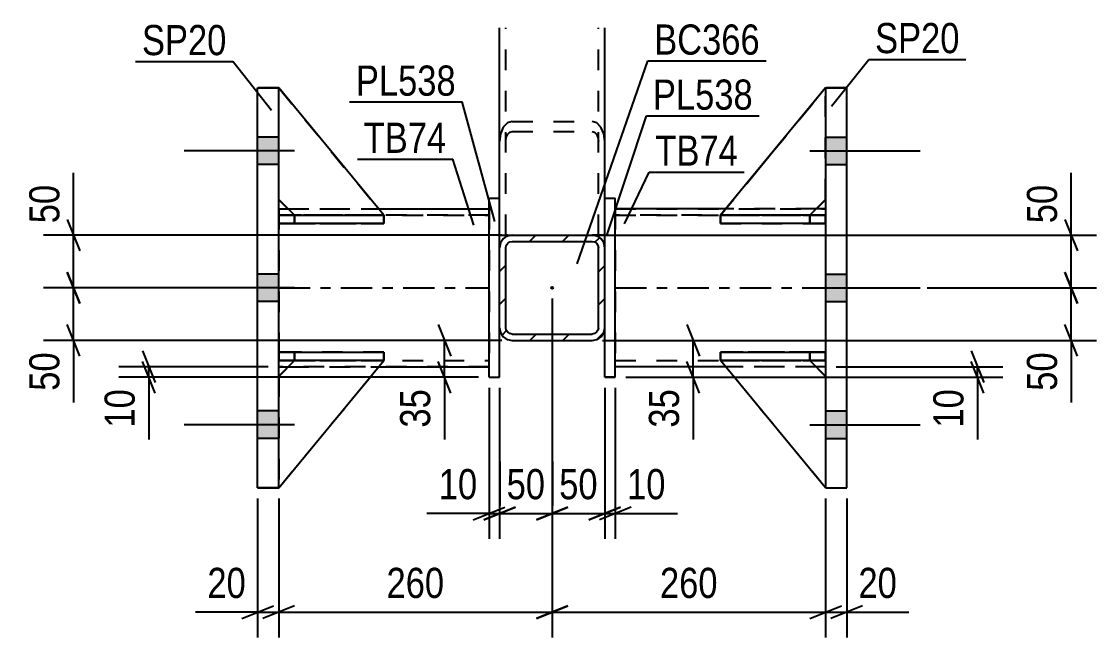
# Model space of a CAD drawing. Header units: millimetres. Extents: x 0 to 841, y 0 to 594.
# Drawn here: x 188.1 to 290.3, y 113.8 to 172.3 of the extents above; entities that cross this region are included whole.
import ezdxf

# ---------------------------------------------------------------- set-up
doc = ezdxf.new("R2010")
doc.units = ezdxf.units.MM
doc.linetypes.add('DXK_LINE_DOT2', pattern=[3.9198, 1.9599, -1.9599])
doc.linetypes.add('DXK_LINE_DOT3', pattern=[5.9187, 2.979, -0.9799, 0.9799, -0.9799])
doc.styles.add('Arial Narrow', font='ARIALN.TTF', dxfattribs={"height": 0.2})

# ---------------------------------------------------------------- blocks, each defined once
blk = doc.blocks.new('Part-122573538-1292 - 1250')
at = {"color": 2, "linetype": 'Continuous'}
for p, q in [((210.54, 165.97), (212.54, 165.97)), ((210.54, 127.97), (210.54, 165.97)), ((212.54, 127.97), (212.54, 165.97)), ((210.54, 127.97), (210.54, 127.97)), ((210.54, 127.97), (212.54, 127.97)), ((212.54, 127.97), (210.54, 127.97))]:
    blk.add_line(p, q, dxfattribs=at)
at = {"color": 7, "linetype": 'DXK_LINE_DOT2'}
for p, q in [((212.54, 165.97), (210.54, 165.97)), ((210.54, 165.97), (210.54, 165.97)), ((212.54, 165.97), (212.54, 165.97)), ((212.54, 127.97), (212.54, 127.97))]:
    blk.add_line(p, q, dxfattribs=at)
blk = doc.blocks.new('Part-122573538-1438 - 1250')
at = {"color": 2, "linetype": 'Continuous'}
for p, q in [((255.04, 154.47), (244.54, 154.47)), ((264.54, 154.47), (263.65, 154.47)), ((255.02, 139.47), (244.54, 139.47)), ((264.54, 139.47), (263.63, 139.47))]:
    blk.add_line(p, q, dxfattribs=at)
at = {"color": 7, "linetype": 'DXK_LINE_DOT2'}
for p, q in [((244.54, 154.47), (244.54, 154.47)), ((244.54, 154.47), (244.54, 139.47)), ((244.54, 154.47), (264.54, 154.47)), ((263.65, 154.47), (255.04, 154.47)), ((264.54, 154.47), (264.54, 154.47)), ((264.54, 154.47), (264.54, 139.47)), ((264.54, 153.87), (244.54, 153.87)), ((244.54, 153.87), (264.54, 153.87)), ((244.54, 140.07), (264.54, 140.07)), ((244.54, 140.07), (264.54, 140.07)), ((264.54, 139.47), (244.54, 139.47)), ((263.63, 139.47), (255.02, 139.47))]:
    blk.add_line(p, q, dxfattribs=at)
at = {"color": 7, "linetype": 'DXK_LINE_DOT3'}
blk.add_line((244.54, 146.97), (264.54, 146.97), dxfattribs=at)
blk = doc.blocks.new('Part-122573538-1297 - 1250')
at = {"color": 2, "linetype": 'Continuous'}
for p, q in [((264.54, 165.97), (266.54, 165.97)), ((264.54, 165.97), (264.54, 127.97)), ((266.54, 127.97), (266.54, 165.97)), ((264.54, 127.97), (266.54, 127.97)), ((264.54, 127.97), (266.54, 127.97)), ((266.54, 127.97), (266.54, 127.97))]:
    blk.add_line(p, q, dxfattribs=at)
at = {"color": 7, "linetype": 'DXK_LINE_DOT2'}
for p, q in [((266.54, 165.97), (264.54, 165.97)), ((264.54, 165.97), (264.54, 165.97)), ((266.54, 165.97), (266.54, 165.97)), ((264.54, 127.97), (264.54, 127.97)), ((264.54, 127.97), (264.54, 127.97))]:
    blk.add_line(p, q, dxfattribs=at)
blk = doc.blocks.new('Part-122573538-1298 - 1250')
at = {"color": 2, "linetype": 'Continuous'}
for p, q in [((212.54, 153.07), (212.54, 153.87)), ((212.54, 153.87), (221.29, 153.87)), ((222.54, 153.87), (222.53, 153.87)), ((222.54, 153.07), (222.54, 153.87)), ((212.54, 153.07), (214.04, 153.07)), ((222.54, 153.07), (212.54, 153.07))]:
    blk.add_line(p, q, dxfattribs=at)
at = {"color": 7, "linetype": 'DXK_LINE_DOT2'}
for p, q in [((214.04, 153.87), (212.54, 153.87)), ((214.04, 153.07), (214.04, 153.87)), ((222.53, 153.87), (214.04, 153.87)), ((221.29, 153.87), (222.53, 153.87)), ((212.54, 153.07), (212.54, 153.07)), ((212.54, 153.07), (212.54, 153.07)), ((214.04, 153.07), (222.54, 153.07))]:
    blk.add_line(p, q, dxfattribs=at)
blk = doc.blocks.new('Part-122573538-1299 - 1250')
at = {"color": 2, "linetype": 'Continuous'}
for p, q in [((212.54, 140.07), (212.54, 140.87)), ((212.54, 140.87), (222.54, 140.87)), ((212.54, 140.07), (214.04, 140.07)), ((222.54, 140.07), (212.54, 140.07)), ((222.54, 140.07), (222.54, 140.87))]:
    blk.add_line(p, q, dxfattribs=at)
at = {"color": 7, "linetype": 'DXK_LINE_DOT2'}
for p, q in [((214.04, 140.87), (212.54, 140.87)), ((212.54, 140.07), (212.54, 140.07)), ((212.54, 140.07), (212.54, 140.07)), ((214.04, 140.07), (214.04, 140.87)), ((222.54, 140.87), (214.04, 140.87)), ((214.04, 140.07), (222.54, 140.07))]:
    blk.add_line(p, q, dxfattribs=at)
blk = doc.blocks.new('Part-122573538-1428 - 1250')
at = {"color": 2, "linetype": 'Continuous'}
for p, q in [((232.54, 155.47), (233.54, 155.47)), ((232.54, 138.47), (232.54, 155.47)), ((233.54, 150.77), (233.54, 155.47)), ((233.54, 138.47), (233.54, 143.17)), ((232.54, 138.47), (233.54, 138.47)), ((232.54, 138.47), (233.54, 138.47))]:
    blk.add_line(p, q, dxfattribs=at)
at = {"color": 7, "linetype": 'DXK_LINE_DOT2'}
for p, q in [((232.54, 155.47), (233.54, 155.47)), ((233.54, 143.17), (233.54, 150.77)), ((232.54, 138.47), (232.54, 138.47)), ((232.54, 138.47), (232.54, 138.47)), ((233.54, 138.47), (233.54, 138.47)), ((233.54, 138.47), (233.54, 138.47))]:
    blk.add_line(p, q, dxfattribs=at)
blk = doc.blocks.new('Part-122573538-1300 - 1250')
at = {"color": 7, "linetype": 'DXK_LINE_DOT2'}
for p, q in [((212.54, 153.87), (214.04, 153.87)), ((222.54, 153.87), (212.54, 153.87)), ((212.54, 153.87), (212.54, 153.87)), ((212.54, 153.87), (212.54, 153.07)), ((212.54, 153.87), (212.54, 153.07)), ((214.04, 153.87), (222.54, 153.87)), ((214.04, 153.87), (214.04, 153.07)), ((222.54, 153.87), (222.54, 153.07)), ((214.04, 153.07), (212.54, 153.07)), ((212.54, 153.07), (222.54, 153.07)), ((212.54, 153.07), (212.54, 153.07)), ((222.54, 153.07), (214.04, 153.07))]:
    blk.add_line(p, q, dxfattribs=at)
blk = doc.blocks.new('Part-122573538-1301 - 1250')
at = {"color": 7, "linetype": 'DXK_LINE_DOT2'}
for p, q in [((212.54, 140.87), (214.04, 140.87)), ((222.54, 140.87), (212.54, 140.87)), ((212.54, 140.87), (212.54, 140.87)), ((212.54, 140.87), (212.54, 140.07)), ((212.54, 140.87), (212.54, 140.07)), ((214.04, 140.07), (212.54, 140.07)), ((212.54, 140.07), (222.54, 140.07)), ((212.54, 140.07), (212.54, 140.07)), ((214.04, 140.87), (222.54, 140.87)), ((214.04, 140.87), (214.04, 140.07)), ((222.54, 140.07), (214.04, 140.07)), ((222.54, 140.87), (222.54, 140.07))]:
    blk.add_line(p, q, dxfattribs=at)
blk = doc.blocks.new('Part-122573538-1302 - 1250')
at = {"color": 7, "linetype": 'DXK_LINE_DOT2'}
for p, q in [((212.54, 155.36), (212.54, 165.97)), ((212.54, 165.97), (222.54, 153.86)), ((212.54, 165.97), (222.54, 153.86)), ((214.04, 153.86), (212.54, 155.36)), ((214.04, 153.86), (212.54, 155.36)), ((222.54, 153.86), (214.04, 153.86)), ((214.04, 153.86), (214.04, 153.86)), ((214.04, 153.86), (222.54, 153.86)), ((222.54, 153.86), (222.54, 153.86))]:
    blk.add_line(p, q, dxfattribs=at)
blk = doc.blocks.new('Part-122573538-1303 - 1250')
at = {"color": 2, "linetype": 'Continuous'}
for p, q in [((222.54, 153.86), (212.54, 165.97)), ((214.03, 153.87), (212.54, 155.36)), ((221.29, 153.86), (222.54, 153.86)), ((222.54, 153.86), (222.54, 153.86))]:
    blk.add_line(p, q, dxfattribs=at)
at = {"color": 7, "linetype": 'DXK_LINE_DOT2'}
for p, q in [((212.54, 155.36), (212.54, 165.97)), ((212.54, 165.97), (222.54, 153.86)), ((214.04, 153.86), (212.54, 155.36)), ((214.04, 153.86), (214.03, 153.87)), ((222.54, 153.86), (214.04, 153.86)), ((214.04, 153.86), (214.04, 153.86)), ((214.04, 153.86), (221.29, 153.86))]:
    blk.add_line(p, q, dxfattribs=at)
blk = doc.blocks.new('Part-122573538-1304 - 1250')
at = {"color": 7, "linetype": 'DXK_LINE_DOT2'}
for p, q in [((214.04, 140.06), (212.54, 138.56)), ((212.54, 127.97), (222.54, 140.06)), ((212.54, 138.56), (214.04, 140.06)), ((212.54, 127.97), (222.54, 140.06)), ((222.54, 140.06), (214.04, 140.06)), ((214.04, 140.06), (214.04, 140.06)), ((214.04, 140.06), (222.54, 140.06)), ((222.54, 140.06), (222.54, 140.06)), ((212.54, 138.56), (212.54, 127.97))]:
    blk.add_line(p, q, dxfattribs=at)
at = {"color": 2, "linetype": 'Continuous'}
blk.add_line((212.54, 127.97), (212.54, 127.97), dxfattribs=at)
blk = doc.blocks.new('Part-122573538-1433 - 1250')
at = {"color": 2, "linetype": 'Continuous'}
for p, q in [((243.54, 155.47), (244.54, 155.47)), ((243.54, 150.77), (243.54, 155.47)), ((244.54, 138.47), (244.54, 155.47)), ((243.54, 138.47), (243.54, 143.17)), ((243.54, 138.47), (244.54, 138.47)), ((244.54, 138.47), (243.54, 138.47))]:
    blk.add_line(p, q, dxfattribs=at)
at = {"color": 7, "linetype": 'DXK_LINE_DOT2'}
for p, q in [((243.54, 155.47), (244.54, 155.47)), ((243.54, 143.17), (243.54, 150.77)), ((243.54, 138.47), (243.54, 138.47)), ((243.54, 138.47), (243.54, 138.47)), ((244.54, 138.47), (244.54, 138.47)), ((244.54, 138.47), (244.54, 138.47))]:
    blk.add_line(p, q, dxfattribs=at)
blk = doc.blocks.new('Part-122573538-1305 - 1250')
at = {"color": 2, "linetype": 'Continuous'}
for p, q in [((214.04, 140.06), (212.54, 138.56)), ((212.54, 127.97), (222.54, 140.06)), ((222.54, 140.06), (214.04, 140.06)), ((214.04, 140.06), (214.04, 140.06)), ((222.54, 140.06), (222.54, 140.06))]:
    blk.add_line(p, q, dxfattribs=at)
at = {"color": 7, "linetype": 'DXK_LINE_DOT2'}
for p, q in [((212.54, 138.56), (214.04, 140.06)), ((212.54, 127.97), (222.54, 140.06)), ((214.04, 140.06), (222.54, 140.06)), ((212.54, 138.56), (212.54, 127.97))]:
    blk.add_line(p, q, dxfattribs=at)
blk = doc.blocks.new('Part-122573538-1306 - 1250')
at = {"color": 2, "linetype": 'Continuous'}
for p, q in [((254.54, 153.87), (254.54, 153.87)), ((254.54, 153.87), (254.54, 153.07)), ((264.54, 153.87), (255.78, 153.87)), ((264.54, 153.07), (264.54, 153.87)), ((264.54, 153.07), (254.54, 153.07)), ((263.04, 153.07), (264.54, 153.07))]:
    blk.add_line(p, q, dxfattribs=at)
at = {"color": 7, "linetype": 'DXK_LINE_DOT2'}
for p, q in [((255.78, 153.87), (254.54, 153.87)), ((263.04, 153.87), (254.54, 153.87)), ((263.04, 153.87), (264.54, 153.87)), ((263.04, 153.87), (263.04, 153.07)), ((264.54, 153.87), (264.54, 153.87)), ((254.54, 153.07), (263.04, 153.07)), ((264.54, 153.07), (264.54, 153.07)), ((264.54, 153.07), (264.54, 153.07))]:
    blk.add_line(p, q, dxfattribs=at)
blk = doc.blocks.new('Bolt-122573538-1352 - 1250')
at = {"linetype": 'Continuous'}
for points in [[(266.54, 158.67), (266.54, 161.27), (264.54, 161.27), (264.54, 158.67)], [(266.54, 158.67), (266.54, 161.27), (264.54, 161.27), (264.54, 158.67)], [(266.54, 158.67), (266.54, 161.27), (264.54, 161.27), (264.54, 158.67)], [(266.54, 145.67), (266.54, 148.27), (264.54, 148.27), (264.54, 145.67)], [(266.54, 145.67), (266.54, 148.27), (264.54, 148.27), (264.54, 145.67)], [(266.54, 132.67), (266.54, 135.27), (264.54, 135.27), (264.54, 132.67)], [(266.54, 132.67), (266.54, 135.27), (264.54, 135.27), (264.54, 132.67)], [(266.54, 132.67), (266.54, 135.27), (264.54, 135.27), (264.54, 132.67)]]:
    blk.add_hatch(color=1, dxfattribs=at).paths.add_polyline_path(points)
at = {"color": 1, "linetype": 'Continuous'}
for p, q in [((264.54, 161.27), (266.54, 161.27)), ((264.54, 161.27), (266.54, 161.27)), ((264.54, 161.27), (266.54, 161.27)), ((263.04, 159.97), (273.54, 159.97)), ((263.04, 159.97), (273.54, 159.97)), ((263.04, 159.97), (273.54, 159.97)), ((264.54, 158.67), (266.54, 158.67)), ((264.54, 158.67), (266.54, 158.67)), ((264.54, 158.67), (266.54, 158.67)), ((264.54, 148.27), (266.54, 148.27)), ((264.54, 148.27), (266.54, 148.27)), ((263.04, 146.97), (273.54, 146.97)), ((263.04, 146.97), (273.54, 146.97)), ((264.54, 145.67), (266.54, 145.67)), ((264.54, 145.67), (266.54, 145.67)), ((264.54, 135.27), (266.54, 135.27)), ((264.54, 135.27), (266.54, 135.27)), ((264.54, 135.27), (266.54, 135.27)), ((263.04, 133.97), (273.54, 133.97)), ((263.04, 133.97), (273.54, 133.97)), ((263.04, 133.97), (273.54, 133.97)), ((264.54, 132.67), (266.54, 132.67)), ((264.54, 132.67), (266.54, 132.67)), ((264.54, 132.67), (266.54, 132.67))]:
    blk.add_line(p, q, dxfattribs=at)
blk = doc.blocks.new('Bolt-122573538-1353 - 1250')
at = {"linetype": 'Continuous'}
for points in [[(212.54, 158.67), (212.54, 161.27), (210.54, 161.27), (210.54, 158.67)], [(212.54, 158.67), (212.54, 161.27), (210.54, 161.27), (210.54, 158.67)], [(212.54, 158.67), (212.54, 161.27), (210.54, 161.27), (210.54, 158.67)], [(212.54, 145.67), (212.54, 148.27), (210.54, 148.27), (210.54, 145.67)], [(212.54, 145.67), (212.54, 148.27), (210.54, 148.27), (210.54, 145.67)], [(212.54, 132.67), (212.54, 135.27), (210.54, 135.27), (210.54, 132.67)], [(212.54, 132.67), (212.54, 135.27), (210.54, 135.27), (210.54, 132.67)], [(212.54, 132.67), (212.54, 135.27), (210.54, 135.27), (210.54, 132.67)]]:
    blk.add_hatch(color=1, dxfattribs=at).paths.add_polyline_path(points)
at = {"color": 1, "linetype": 'Continuous'}
for p, q in [((212.54, 161.27), (210.54, 161.27)), ((212.54, 161.27), (210.54, 161.27)), ((212.54, 161.27), (210.54, 161.27)), ((214.04, 159.97), (203.54, 159.97)), ((214.04, 159.97), (203.54, 159.97)), ((214.04, 159.97), (203.54, 159.97)), ((212.54, 158.67), (210.54, 158.67)), ((212.54, 158.67), (210.54, 158.67)), ((212.54, 158.67), (210.54, 158.67)), ((212.54, 148.27), (210.54, 148.27)), ((212.54, 148.27), (210.54, 148.27)), ((214.04, 146.97), (203.54, 146.97)), ((214.04, 146.97), (203.54, 146.97)), ((212.54, 145.67), (210.54, 145.67)), ((212.54, 145.67), (210.54, 145.67)), ((212.54, 135.27), (210.54, 135.27)), ((212.54, 135.27), (210.54, 135.27)), ((212.54, 135.27), (210.54, 135.27)), ((214.04, 133.97), (203.54, 133.97)), ((214.04, 133.97), (203.54, 133.97)), ((214.04, 133.97), (203.54, 133.97)), ((212.54, 132.67), (210.54, 132.67)), ((212.54, 132.67), (210.54, 132.67)), ((212.54, 132.67), (210.54, 132.67))]:
    blk.add_line(p, q, dxfattribs=at)
blk = doc.blocks.new('Part-122573538-1392 - 1250')
at = {"color": 2, "linetype": 'Continuous'}
for p, q in [((254.54, 140.87), (264.54, 140.87)), ((254.54, 140.87), (254.54, 140.07)), ((264.54, 140.07), (254.54, 140.07)), ((263.04, 140.07), (264.54, 140.07)), ((264.54, 140.07), (264.54, 140.87))]:
    blk.add_line(p, q, dxfattribs=at)
at = {"color": 7, "linetype": 'DXK_LINE_DOT2'}
for p, q in [((263.04, 140.87), (254.54, 140.87)), ((254.54, 140.07), (263.04, 140.07)), ((264.54, 140.87), (263.04, 140.87)), ((263.04, 140.87), (263.04, 140.07)), ((264.54, 140.87), (264.54, 140.87)), ((264.54, 140.07), (264.54, 140.07)), ((264.54, 140.07), (264.54, 140.07))]:
    blk.add_line(p, q, dxfattribs=at)
blk = doc.blocks.new('Part-122573538-1457 - 1250')
at = {"linetype": 'Continuous'}
h = blk.add_hatch(dxfattribs=at)
h.set_pattern_fill('', scale=0.7, style=0, pattern_type=0)
h.set_pattern_definition([(45, (242.7956, 142.0634), (-1.57154, 1.57154), [])])
h.paths.add_polyline_path([(242.34, 141.97), (242.8, 142.06), (243.18, 142.32), (243.45, 142.71), (243.54, 143.17), (243.54, 150.77), (243.45, 151.23), (243.18, 151.62), (242.8, 151.88), (242.34, 151.97), (234.74, 151.97), (234.28, 151.88), (233.89, 151.62), (233.63, 151.23), (233.54, 150.77), (233.54, 143.17), (233.63, 142.71), (233.89, 142.32), (234.28, 142.06), (234.74, 141.97)])
h.paths.add_polyline_path([(234.74, 142.57), (234.51, 142.62), (234.31, 142.75), (234.18, 142.94), (234.14, 143.17), (234.14, 150.77), (234.18, 151), (234.31, 151.2), (234.51, 151.33), (234.74, 151.37), (242.34, 151.37), (242.57, 151.33), (242.76, 151.2), (242.89, 151), (242.94, 150.77), (242.94, 143.17), (242.89, 142.94), (242.76, 142.75), (242.57, 142.62), (242.34, 142.57)])
blk.add_hatch(color=246, dxfattribs=at).paths.add_polyline_path([(238.54, 146.87, -1), (238.54, 147.07, -1)])
at = {"color": 2, "linetype": 'Continuous'}
for p, q in [((234.74, 151.97), (234.28, 151.88)), ((234.31, 151.2), (234.51, 151.33)), ((234.51, 151.33), (234.74, 151.37)), ((234.74, 151.97), (242.34, 151.97)), ((234.74, 151.37), (242.34, 151.37)), ((242.8, 151.88), (242.34, 151.97)), ((242.34, 151.37), (242.57, 151.33)), ((242.57, 151.33), (242.76, 151.2)), ((233.63, 151.23), (233.54, 150.77)), ((233.54, 143.17), (233.54, 150.77)), ((234.14, 150.77), (234.18, 151)), ((234.14, 143.17), (234.14, 150.77)), ((234.18, 151), (234.31, 151.2)), ((242.76, 151.2), (242.89, 151)), ((242.89, 151), (242.94, 150.77)), ((242.94, 143.17), (242.94, 150.77)), ((243.54, 150.77), (243.45, 151.23)), ((243.54, 143.17), (243.54, 150.77)), ((233.54, 143.17), (233.63, 142.71)), ((234.18, 142.94), (234.14, 143.17)), ((242.94, 143.17), (242.89, 142.94)), ((243.45, 142.71), (243.54, 143.17)), ((234.31, 142.75), (234.18, 142.94)), ((234.51, 142.62), (234.31, 142.75)), ((234.74, 142.57), (234.51, 142.62)), ((234.74, 142.57), (242.34, 142.57)), ((242.57, 142.62), (242.34, 142.57)), ((242.76, 142.75), (242.57, 142.62)), ((242.89, 142.94), (242.76, 142.75)), ((234.28, 142.06), (234.74, 141.97)), ((234.74, 141.97), (242.34, 141.97)), ((242.34, 141.97), (242.8, 142.06))]:
    blk.add_line(p, q, dxfattribs=at)
at = {"color": 7, "linetype": 'DXK_LINE_DOT3'}
blk.add_line((238.54, 146.97), (238.54, 146.97), dxfattribs=at)
at = {"color": 246, "linetype": 'DXK_LINE_DOT2'}
blk.add_line((238.54, 146.97), (238.54, 146.97), dxfattribs=at)
at = {"color": 246, "linetype": 'Continuous'}
blk.add_circle((238.54, 146.97), 0.1, dxfattribs=at)
at = {"color": 2, "linetype": 'Continuous'}
for centre, start, end in [((234.74, 150.77), 112.5, 157.5), ((242.34, 150.77), 22.5, 67.5), ((234.74, 143.17), 202.5, 247.5), ((242.34, 143.17), 292.5, 337.5)]:
    blk.add_arc(centre, 1.2, start, end, dxfattribs=at)
blk = doc.blocks.new('Part-122573538-1393 - 1250')
at = {"color": 7, "linetype": 'DXK_LINE_DOT2'}
for p, q in [((254.54, 153.07), (254.54, 153.87)), ((254.54, 153.87), (263.04, 153.87)), ((264.54, 153.87), (254.54, 153.87)), ((263.04, 153.07), (263.04, 153.87)), ((263.04, 153.87), (264.54, 153.87)), ((264.54, 153.07), (264.54, 153.87)), ((264.54, 153.07), (264.54, 153.87)), ((264.54, 153.87), (264.54, 153.87)), ((263.04, 153.07), (254.54, 153.07)), ((254.54, 153.07), (264.54, 153.07)), ((264.54, 153.07), (263.04, 153.07)), ((264.54, 153.07), (264.54, 153.07))]:
    blk.add_line(p, q, dxfattribs=at)
blk = doc.blocks.new('Part-122573538-1394 - 1250')
at = {"color": 7, "linetype": 'DXK_LINE_DOT2'}
for p, q in [((254.54, 140.07), (254.54, 140.87)), ((254.54, 140.87), (263.04, 140.87)), ((264.54, 140.87), (254.54, 140.87)), ((263.04, 140.07), (254.54, 140.07)), ((254.54, 140.07), (264.54, 140.07)), ((263.04, 140.07), (263.04, 140.87)), ((263.04, 140.87), (264.54, 140.87)), ((264.54, 140.07), (263.04, 140.07)), ((264.54, 140.07), (264.54, 140.87)), ((264.54, 140.12), (264.54, 140.87)), ((264.54, 140.87), (264.54, 140.87)), ((264.54, 140.07), (264.54, 140.12)), ((264.54, 140.07), (264.54, 140.07))]:
    blk.add_line(p, q, dxfattribs=at)
blk = doc.blocks.new('Part-122573538-1395 - 1250')
at = {"color": 7, "linetype": 'DXK_LINE_DOT2'}
for p, q in [((264.54, 165.97), (254.54, 153.86)), ((254.54, 153.86), (264.54, 165.97)), ((264.54, 155.36), (264.54, 165.97)), ((263.04, 153.86), (264.54, 155.36)), ((263.04, 153.86), (264.54, 155.36)), ((254.54, 153.86), (263.04, 153.86)), ((254.54, 153.86), (254.54, 153.86)), ((263.04, 153.86), (254.54, 153.86)), ((263.04, 153.86), (263.04, 153.86))]:
    blk.add_line(p, q, dxfattribs=at)
blk = doc.blocks.new('Part-122573538-1396 - 1250')
at = {"color": 2, "linetype": 'Continuous'}
for p, q in [((264.54, 165.97), (254.54, 153.86)), ((263.05, 153.87), (264.54, 155.36)), ((255.78, 153.86), (254.54, 153.86)), ((254.54, 153.86), (254.54, 153.86))]:
    blk.add_line(p, q, dxfattribs=at)
at = {"color": 7, "linetype": 'DXK_LINE_DOT2'}
for p, q in [((254.54, 153.86), (264.54, 165.97)), ((264.54, 155.36), (264.54, 165.97)), ((263.04, 153.86), (264.54, 155.36)), ((263.04, 153.86), (254.54, 153.86)), ((263.04, 153.86), (255.78, 153.86)), ((263.04, 153.86), (263.05, 153.87)), ((263.04, 153.86), (263.04, 153.86))]:
    blk.add_line(p, q, dxfattribs=at)
blk = doc.blocks.new('Part-122573538-1397 - 1250')
at = {"color": 7, "linetype": 'DXK_LINE_DOT2'}
for p, q in [((254.54, 140.06), (263.04, 140.06)), ((264.54, 127.97), (254.54, 140.06)), ((254.54, 140.06), (254.54, 140.06)), ((263.04, 140.06), (254.54, 140.06)), ((264.54, 127.97), (254.54, 140.06)), ((263.04, 140.06), (264.54, 138.56)), ((263.04, 140.06), (263.04, 140.06)), ((263.04, 140.06), (264.54, 138.56)), ((264.54, 138.56), (264.54, 127.97))]:
    blk.add_line(p, q, dxfattribs=at)
at = {"color": 2, "linetype": 'Continuous'}
blk.add_line((264.54, 127.97), (264.54, 127.97), dxfattribs=at)
blk = doc.blocks.new('Part-122573538-1398 - 1250')
at = {"color": 2, "linetype": 'Continuous'}
for p, q in [((254.54, 140.06), (254.54, 140.06)), ((263.04, 140.06), (254.54, 140.06)), ((264.54, 127.97), (254.54, 140.06)), ((263.04, 140.06), (263.04, 140.06)), ((263.04, 140.06), (264.54, 138.56))]:
    blk.add_line(p, q, dxfattribs=at)
at = {"color": 7, "linetype": 'DXK_LINE_DOT2'}
for p, q in [((254.54, 140.06), (263.04, 140.06)), ((264.54, 127.97), (254.54, 140.06)), ((263.04, 140.06), (264.54, 138.56)), ((264.54, 138.56), (264.54, 127.97))]:
    blk.add_line(p, q, dxfattribs=at)
blk = doc.blocks.new('Part-122573538-1413 - 1250')
at = {"color": 2, "linetype": 'Continuous'}
for p, q in [((212.54, 154.47), (213.43, 154.47)), ((222.03, 154.47), (232.54, 154.47)), ((212.54, 139.47), (213.45, 139.47)), ((222.05, 139.47), (232.54, 139.47))]:
    blk.add_line(p, q, dxfattribs=at)
at = {"color": 7, "linetype": 'DXK_LINE_DOT2'}
for p, q in [((212.54, 154.47), (212.54, 154.47)), ((212.54, 154.47), (212.54, 139.47)), ((212.54, 154.47), (232.54, 154.47)), ((213.43, 154.47), (222.03, 154.47)), ((232.54, 154.47), (232.54, 154.47)), ((232.54, 154.47), (232.54, 139.47)), ((212.54, 153.87), (232.54, 153.87)), ((232.54, 153.87), (212.54, 153.87)), ((212.54, 140.07), (232.54, 140.07)), ((212.54, 140.07), (232.54, 140.07)), ((232.54, 139.47), (212.54, 139.47)), ((213.45, 139.47), (222.05, 139.47))]:
    blk.add_line(p, q, dxfattribs=at)
at = {"color": 7, "linetype": 'DXK_LINE_DOT3'}
blk.add_line((212.54, 146.97), (232.54, 146.97), dxfattribs=at)
blk = doc.blocks.new('Part-122573538-1468 - 1250')
at = {"color": 2, "linetype": 'Continuous'}
for p, q in [((233.54, 155.47), (233.54, 171.65)), ((243.54, 155.47), (243.54, 171.65)), ((233.54, 151.97), (234.74, 151.97)), ((242.8, 151.97), (242.34, 151.97)), ((243.54, 151.97), (242.8, 151.97))]:
    blk.add_line(p, q, dxfattribs=at)
at = {"color": 7, "linetype": 'DXK_LINE_DOT2'}
for p, q in [((234.14, 151.97), (234.14, 171.65)), ((242.94, 151.97), (242.94, 171.65)), ((233.54, 151.97), (233.54, 155.47)), ((243.54, 151.97), (243.54, 155.47)), ((234.18, 151.97), (234.14, 151.97)), ((234.14, 151.97), (234.18, 151.97)), ((234.28, 151.97), (234.18, 151.97)), ((234.18, 151.97), (234.28, 151.97)), ((234.74, 151.97), (242.34, 151.97)), ((242.8, 151.97), (242.34, 151.97)), ((242.76, 151.97), (242.8, 151.97)), ((242.8, 151.97), (242.89, 151.97)), ((242.89, 151.97), (242.94, 151.97))]:
    blk.add_line(p, q, dxfattribs=at)
blk = doc.blocks.new('Part-122573538-1469 - 1250')
at = {"color": 7, "linetype": 'DXK_LINE_DOT2'}
for p, q in [((233.54, 151.97), (233.54, 171.65)), ((234.14, 151.97), (234.14, 171.65)), ((242.94, 151.97), (242.94, 171.65)), ((243.54, 151.97), (243.54, 171.65)), ((234.28, 162.63), (233.89, 162.22)), ((234.74, 162.77), (234.28, 162.63)), ((234.74, 162.77), (242.34, 162.77)), ((242.8, 162.63), (242.34, 162.77)), ((243.18, 162.22), (242.8, 162.63)), ((233.63, 161.6), (233.54, 160.88)), ((233.89, 162.22), (233.63, 161.6)), ((234.18, 161.24), (234.31, 161.55)), ((234.31, 161.55), (234.51, 161.75)), ((234.51, 161.75), (234.74, 161.83)), ((234.74, 161.83), (242.34, 161.83)), ((242.34, 161.83), (242.57, 161.75)), ((242.57, 161.75), (242.76, 161.55)), ((242.76, 161.55), (242.89, 161.24)), ((243.45, 161.6), (243.18, 162.22)), ((243.54, 160.88), (243.45, 161.6)), ((234.14, 160.88), (234.18, 161.24)), ((242.89, 161.24), (242.94, 160.88)), ((233.54, 151.97), (243.54, 151.97))]:
    blk.add_line(p, q, dxfattribs=at)
blk = doc.blocks.new('StraightDimension-122573538-1581 - 1250')
at = {"color": 7, "linetype": 'Continuous'}
for p, q in [((227.69, 143.47), (228.89, 140.47)), ((233.74, 141.97), (225.44, 141.97)), ((228.29, 138.47), (228.29, 141.97)), ((228.89, 136.97), (227.69, 139.97)), ((231.54, 138.47), (225.44, 138.47)), ((228.29, 138.47), (228.29, 132.57)), ((228.29, 138.47), (228.29, 132.57))]:
    blk.add_line(p, q, dxfattribs=at)
at = {"color": 0}
blk.add_wipeout([(227.54, 137.95), (223.34, 137.95), (223.34, 133.09), (227.54, 133.09)], dxfattribs=at)
at = {"color": 3, "style": 'Arial Narrow'}
blk.add_text('35', height=2.863, rotation=90.0002, dxfattribs=at).set_placement((226.94, 133.69))
blk = doc.blocks.new('StraightDimension-122573538-1538 - 1250')
at = {"color": 7, "linetype": 'Continuous'}
for p, q in [((192.44, 148.47), (193.64, 145.47)), ((205.04, 146.97), (190.19, 146.97)), ((193.04, 141.97), (193.04, 146.97)), ((193.64, 140.47), (192.44, 143.47)), ((233.74, 141.97), (190.19, 141.97)), ((193.04, 141.97), (193.04, 136.07)), ((193.04, 141.97), (193.04, 136.07))]:
    blk.add_line(p, q, dxfattribs=at)
at = {"color": 0}
blk.add_wipeout([(192.29, 141.45), (188.09, 141.45), (188.09, 136.59), (192.29, 136.59)], dxfattribs=at)
at = {"color": 3, "style": 'Arial Narrow'}
blk.add_text('50', height=2.863, rotation=90.0002, dxfattribs=at).set_placement((191.69, 137.19))
blk = doc.blocks.new('StraightDimension-122573538-1479 - 1250')
at = {"color": 7, "linetype": 'Continuous'}
for p, q in [((264.54, 126.97), (264.54, 113.76)), ((266.54, 126.97), (266.54, 113.76)), ((263.04, 115.56), (266.04, 116.76)), ((268.04, 116.76), (265.04, 115.56)), ((264.54, 116.16), (266.54, 116.16)), ((266.54, 116.16), (272.44, 116.16)), ((266.54, 116.16), (272.44, 116.16))]:
    blk.add_line(p, q, dxfattribs=at)
at = {"color": 0}
blk.add_wipeout([(271.92, 116.91), (271.92, 121.11), (267.06, 121.11), (267.06, 116.91)], dxfattribs=at)
at = {"color": 3, "style": 'Arial Narrow'}
blk.add_text('20', height=2.863, dxfattribs=at).set_placement((267.66, 117.51))
blk = doc.blocks.new('StraightDimension-122573538-1491 - 1250')
at = {"color": 7, "linetype": 'Continuous'}
for p, q in [((210.54, 126.97), (210.54, 113.76)), ((212.54, 126.97), (212.54, 113.76)), ((209.04, 115.56), (212.04, 116.76)), ((214.04, 116.76), (211.04, 115.56)), ((210.54, 116.16), (204.63, 116.16)), ((210.54, 116.16), (204.63, 116.16)), ((210.54, 116.16), (212.54, 116.16))]:
    blk.add_line(p, q, dxfattribs=at)
at = {"color": 0}
blk.add_wipeout([(210.01, 116.91), (210.01, 121.11), (205.16, 121.11), (205.16, 116.91)], dxfattribs=at)
at = {"color": 3, "style": 'Arial Narrow'}
blk.add_text('20', height=2.863, dxfattribs=at).set_placement((205.76, 117.51))
blk = doc.blocks.new('StraightDimension-122573538-1492 - 1250')
at = {"color": 7, "linetype": 'Continuous'}
for p, q in [((238.54, 145.97), (238.54, 113.76)), ((212.54, 126.97), (212.54, 113.76)), ((214.04, 116.76), (211.04, 115.56)), ((237.04, 115.56), (240.04, 116.76)), ((212.54, 116.16), (238.54, 116.16))]:
    blk.add_line(p, q, dxfattribs=at)
at = {"color": 0}
blk.add_wipeout([(228.88, 116.91), (228.88, 121.11), (222.19, 121.11), (222.19, 116.91)], dxfattribs=at)
at = {"color": 3, "style": 'Arial Narrow'}
blk.add_text('260', height=2.863, dxfattribs=at).set_placement((222.79, 117.51))
blk = doc.blocks.new('StraightDimension-122573538-1604 - 1250')
at = {"color": 7, "linetype": 'Continuous'}
for p, q in [((199.6, 140.97), (200.8, 137.97)), ((211.54, 139.47), (197.35, 139.47)), ((200.8, 136.97), (199.6, 139.97)), ((200.2, 138.47), (200.2, 139.47)), ((231.54, 138.47), (197.35, 138.47)), ((200.2, 138.47), (200.2, 132.57)), ((200.2, 138.47), (200.2, 132.57))]:
    blk.add_line(p, q, dxfattribs=at)
at = {"color": 0}
blk.add_wipeout([(199.45, 137.95), (195.25, 137.95), (195.25, 133.09), (199.45, 133.09)], dxfattribs=at)
at = {"color": 3, "style": 'Arial Narrow'}
blk.add_text('10', height=2.863, rotation=90.0002, dxfattribs=at).set_placement((198.85, 133.69))
blk = doc.blocks.new('StraightDimension-122573538-1567 - 1250')
at = {"color": 7, "linetype": 'Continuous'}
for p, q in [((251.35, 143.47), (252.55, 140.47)), ((243.34, 141.97), (254.35, 141.97)), ((251.95, 138.47), (251.95, 141.97)), ((252.55, 136.97), (251.35, 139.97)), ((245.54, 138.47), (254.35, 138.47)), ((251.95, 138.47), (251.95, 132.57)), ((251.95, 138.47), (251.95, 132.57))]:
    blk.add_line(p, q, dxfattribs=at)
at = {"color": 0}
blk.add_wipeout([(251.2, 137.95), (247, 137.95), (247, 133.09), (251.2, 133.09)], dxfattribs=at)
at = {"color": 3, "style": 'Arial Narrow'}
blk.add_text('35', height=2.863, rotation=90.0002, dxfattribs=at).set_placement((250.6, 133.69))
blk = doc.blocks.new('StraightDimension-122573538-1480 - 1250')
at = {"color": 7, "linetype": 'Continuous'}
for p, q in [((238.54, 145.97), (238.54, 113.76)), ((264.54, 126.97), (264.54, 113.76)), ((240.04, 116.76), (237.04, 115.56)), ((263.04, 115.56), (266.04, 116.76)), ((238.54, 116.16), (264.54, 116.16))]:
    blk.add_line(p, q, dxfattribs=at)
at = {"color": 0}
blk.add_wipeout([(254.88, 116.91), (254.88, 121.11), (248.19, 121.11), (248.19, 116.91)], dxfattribs=at)
at = {"color": 3, "style": 'Arial Narrow'}
blk.add_text('260', height=2.863, dxfattribs=at).set_placement((248.79, 117.51))
blk = doc.blocks.new('StraightDimension-122573538-1521 - 1250')
at = {"color": 7, "linetype": 'Continuous'}
for p, q in [((287.89, 151.97), (287.89, 157.88)), ((287.89, 151.97), (287.89, 157.88)), ((287.29, 153.47), (288.49, 150.47)), ((243.34, 151.97), (290.29, 151.97)), ((287.89, 146.97), (287.89, 151.97)), ((288.49, 145.47), (287.29, 148.47)), ((274.19, 146.97), (290.29, 146.97))]:
    blk.add_line(p, q, dxfattribs=at)
at = {"color": 0}
blk.add_wipeout([(287.14, 157.35), (282.94, 157.35), (282.94, 152.5), (287.14, 152.5)], dxfattribs=at)
at = {"color": 3, "style": 'Arial Narrow'}
blk.add_text('50', height=2.863, rotation=90.0002, dxfattribs=at).set_placement((286.54, 153.1))
blk = doc.blocks.new('StraightDimension-122573538-1613 - 1250')
at = {"color": 7, "linetype": 'Continuous'}
for p, q in [((238.54, 145.97), (238.54, 123.14)), ((243.54, 137.47), (243.54, 123.14)), ((237.04, 124.94), (240.04, 126.14)), ((245.04, 126.14), (242.04, 124.94)), ((238.54, 125.54), (243.54, 125.54))]:
    blk.add_line(p, q, dxfattribs=at)
at = {"color": 0}
blk.add_wipeout([(243.46, 126.29), (243.46, 130.49), (238.61, 130.49), (238.61, 126.29)], dxfattribs=at)
at = {"color": 3, "style": 'Arial Narrow'}
blk.add_text('50', height=2.863, dxfattribs=at).set_placement((239.21, 126.89))
blk = doc.blocks.new('StraightDimension-122573538-1504 - 1250')
at = {"color": 7, "linetype": 'Continuous'}
for p, q in [((287.29, 148.47), (288.49, 145.47)), ((274.19, 146.97), (290.29, 146.97)), ((287.89, 141.97), (287.89, 146.97)), ((288.49, 140.47), (287.29, 143.47)), ((243.34, 141.97), (290.29, 141.97)), ((287.89, 141.97), (287.89, 136.07)), ((287.89, 141.97), (287.89, 136.07))]:
    blk.add_line(p, q, dxfattribs=at)
at = {"color": 0}
blk.add_wipeout([(287.14, 141.45), (282.94, 141.45), (282.94, 136.59), (287.14, 136.59)], dxfattribs=at)
at = {"color": 3, "style": 'Arial Narrow'}
blk.add_text('50', height=2.863, rotation=90.0002, dxfattribs=at).set_placement((286.54, 137.19))
blk = doc.blocks.new('StraightDimension-122573538-1551 - 1250')
at = {"color": 7, "linetype": 'Continuous'}
for p, q in [((193.04, 151.97), (193.04, 157.88)), ((193.04, 151.97), (193.04, 157.88)), ((192.44, 153.47), (193.64, 150.47)), ((233.74, 151.97), (190.19, 151.97)), ((193.04, 146.97), (193.04, 151.97)), ((193.64, 145.47), (192.44, 148.47)), ((205.04, 146.97), (190.19, 146.97))]:
    blk.add_line(p, q, dxfattribs=at)
at = {"color": 0}
blk.add_wipeout([(192.29, 157.35), (188.09, 157.35), (188.09, 152.5), (192.29, 152.5)], dxfattribs=at)
at = {"color": 3, "style": 'Arial Narrow'}
blk.add_text('50', height=2.863, rotation=90.0002, dxfattribs=at).set_placement((191.69, 153.1))
blk = doc.blocks.new('StraightDimension-122573538-1595 - 1250')
at = {"color": 7, "linetype": 'Continuous'}
for p, q in [((278.39, 140.97), (279.59, 137.97)), ((265.54, 139.47), (281.39, 139.47)), ((279.59, 136.97), (278.39, 139.97)), ((278.99, 138.47), (278.99, 139.47)), ((245.54, 138.47), (281.39, 138.47)), ((278.99, 138.47), (278.99, 132.57)), ((278.99, 138.47), (278.99, 132.57))]:
    blk.add_line(p, q, dxfattribs=at)
at = {"color": 0}
blk.add_wipeout([(278.24, 137.95), (274.04, 137.95), (274.04, 133.09), (278.24, 133.09)], dxfattribs=at)
at = {"color": 3, "style": 'Arial Narrow'}
blk.add_text('10', height=2.863, rotation=90.0002, dxfattribs=at).set_placement((277.64, 133.69))
blk = doc.blocks.new('StraightDimension-122573538-1612 - 1250')
at = {"color": 7, "linetype": 'Continuous'}
for p, q in [((243.54, 137.47), (243.54, 123.14)), ((244.54, 137.47), (244.54, 123.14)), ((242.04, 124.94), (245.04, 126.14)), ((246.04, 126.14), (243.04, 124.94)), ((243.54, 125.54), (244.54, 125.54)), ((244.54, 125.54), (250.44, 125.54)), ((244.54, 125.54), (250.44, 125.54))]:
    blk.add_line(p, q, dxfattribs=at)
at = {"color": 0}
blk.add_wipeout([(249.92, 126.29), (249.92, 130.49), (245.06, 130.49), (245.06, 126.29)], dxfattribs=at)
at = {"color": 3, "style": 'Arial Narrow'}
blk.add_text('10', height=2.863, dxfattribs=at).set_placement((245.66, 126.89))
blk = doc.blocks.new('StraightDimension-122573538-1624 - 1250')
at = {"color": 7, "linetype": 'Continuous'}
for p, q in [((238.54, 145.97), (238.54, 123.14)), ((233.54, 137.47), (233.54, 123.14)), ((232.04, 124.94), (235.04, 126.14)), ((240.04, 126.14), (237.04, 124.94)), ((233.54, 125.54), (238.54, 125.54))]:
    blk.add_line(p, q, dxfattribs=at)
at = {"color": 0}
blk.add_wipeout([(238.46, 126.29), (238.46, 130.49), (233.61, 130.49), (233.61, 126.29)], dxfattribs=at)
at = {"color": 3, "style": 'Arial Narrow'}
blk.add_text('50', height=2.863, dxfattribs=at).set_placement((234.21, 126.89))
blk = doc.blocks.new('StraightDimension-122573538-1635 - 1250')
at = {"color": 7, "linetype": 'Continuous'}
for p, q in [((232.54, 137.47), (232.54, 123.14)), ((233.54, 137.47), (233.54, 123.14)), ((231.04, 124.94), (234.04, 126.14)), ((235.04, 126.14), (232.04, 124.94)), ((232.54, 125.54), (226.63, 125.54)), ((232.54, 125.54), (226.63, 125.54)), ((232.54, 125.54), (233.54, 125.54))]:
    blk.add_line(p, q, dxfattribs=at)
at = {"color": 0}
blk.add_wipeout([(232.01, 126.29), (232.01, 130.49), (227.16, 130.49), (227.16, 126.29)], dxfattribs=at)
at = {"color": 3, "style": 'Arial Narrow'}
blk.add_text('10', height=2.863, dxfattribs=at).set_placement((227.76, 126.89))
blk = doc.blocks.new('Mark-122573538-1293 - 1250')
at = {"color": 30, "linetype": 'Continuous'}
for p, q in [((265.09, 164.23), (268.64, 168.66)), ((268.64, 168.66), (277.88, 168.66))]:
    blk.add_line(p, q, dxfattribs=at)
at = {"color": 0}
blk.add_wipeout([(277.28, 169.26), (277.28, 172.26), (269.24, 172.26), (269.24, 169.26)], dxfattribs=at)
blk.add_wipeout([(277.28, 169.26), (277.28, 172.26), (269.24, 172.26), (269.24, 169.26)], dxfattribs=at)
at = {"color": 3, "style": 'Arial Narrow'}
blk.add_text('SP20', height=2.863, dxfattribs=at).set_placement((269.24, 169.26))
blk = doc.blocks.new('Mark-122573538-1453 - 1250')
at = {"color": 30, "linetype": 'Continuous'}
for p, q in [((240.92, 149.25), (247.64, 168.52)), ((247.64, 168.52), (258.89, 168.52))]:
    blk.add_line(p, q, dxfattribs=at)
at = {"color": 0}
blk.add_wipeout([(258.29, 169.12), (258.29, 172.12), (248.24, 172.12), (248.24, 169.12)], dxfattribs=at)
blk.add_wipeout([(258.29, 169.12), (258.29, 172.12), (248.24, 172.12), (248.24, 169.12)], dxfattribs=at)
at = {"color": 3, "style": 'Arial Narrow'}
blk.add_text('BC366', height=2.863, dxfattribs=at).set_placement((248.24, 169.12))
blk = doc.blocks.new('Mark-122573538-1287 - 1250')
at = {"color": 30, "linetype": 'Continuous'}
for p in [(198.94, 168.47), (211.84, 163.82)]:
    blk.add_line(p, (208.18, 168.47), dxfattribs=at)
at = {"color": 0}
blk.add_wipeout([(207.58, 169.07), (207.58, 172.07), (199.54, 172.07), (199.54, 169.07)], dxfattribs=at)
blk.add_wipeout([(207.58, 169.07), (207.58, 172.07), (199.54, 172.07), (199.54, 169.07)], dxfattribs=at)
at = {"color": 3, "style": 'Arial Narrow'}
blk.add_text('SP20', height=2.863, dxfattribs=at).set_placement((199.54, 169.07))
blk = doc.blocks.new('Mark-122573538-1429 - 1250')
at = {"color": 30, "linetype": 'Continuous'}
for p, q in [((243.77, 152.04), (247.52, 163.29)), ((247.52, 163.29), (258.22, 163.29))]:
    blk.add_line(p, q, dxfattribs=at)
at = {"color": 0}
blk.add_wipeout([(257.62, 163.89), (257.62, 166.89), (248.12, 166.89), (248.12, 163.89)], dxfattribs=at)
blk.add_wipeout([(257.62, 163.89), (257.62, 166.89), (248.12, 166.89), (248.12, 163.89)], dxfattribs=at)
at = {"color": 3, "style": 'Arial Narrow'}
blk.add_text('PL538', height=2.863, dxfattribs=at).set_placement((248.12, 163.89))
blk = doc.blocks.new('Mark-122573538-1434 - 1250')
at = {"color": 30, "linetype": 'Continuous'}
for p, q in [((245.42, 153.05), (247.75, 157.97)), ((247.75, 157.97), (256.8, 157.97))]:
    blk.add_line(p, q, dxfattribs=at)
at = {"color": 0}
blk.add_wipeout([(256.2, 158.57), (256.2, 161.57), (248.35, 161.57), (248.35, 158.57)], dxfattribs=at)
blk.add_wipeout([(256.2, 158.57), (256.2, 161.57), (248.35, 161.57), (248.35, 158.57)], dxfattribs=at)
at = {"color": 3, "style": 'Arial Narrow'}
blk.add_text('TB74', height=2.863, dxfattribs=at).set_placement((248.35, 158.57))
blk = doc.blocks.new('Mark-122573538-1409 - 1250')
at = {"color": 30, "linetype": 'Continuous'}
for p in [(220.02, 159.19), (231.09, 152.91)]:
    blk.add_line(p, (229.08, 159.19), dxfattribs=at)
at = {"color": 0}
blk.add_wipeout([(228.48, 159.79), (228.48, 162.79), (220.62, 162.79), (220.62, 159.79)], dxfattribs=at)
blk.add_wipeout([(228.48, 159.79), (228.48, 162.79), (220.62, 162.79), (220.62, 159.79)], dxfattribs=at)
at = {"color": 3, "style": 'Arial Narrow'}
blk.add_text('TB74', height=2.863, dxfattribs=at).set_placement((220.62, 159.79))
blk = doc.blocks.new('Mark-122573538-1424 - 1250')
at = {"color": 30, "linetype": 'Continuous'}
for p in [(219.28, 164.62), (233.1, 153.28)]:
    blk.add_line(p, (229.99, 164.62), dxfattribs=at)
at = {"color": 0}
blk.add_wipeout([(229.39, 165.22), (229.39, 168.22), (219.88, 168.22), (219.88, 165.22)], dxfattribs=at)
blk.add_wipeout([(229.39, 165.22), (229.39, 168.22), (219.88, 168.22), (219.88, 165.22)], dxfattribs=at)
at = {"color": 3, "style": 'Arial Narrow'}
blk.add_text('PL538', height=2.863, dxfattribs=at).set_placement((219.88, 165.22))

msp = doc.modelspace()

# ---------------------------------------------------------------- block references
for name in ['Part-122573538-1468 - 1250', 'Part-122573538-1469 - 1250', 'Part-122573538-1292 - 1250', 'Part-122573538-1302 - 1250', 'Part-122573538-1303 - 1250', 'Part-122573538-1395 - 1250', 'Part-122573538-1396 - 1250', 'Part-122573538-1297 - 1250', 'Bolt-122573538-1353 - 1250', 'Bolt-122573538-1352 - 1250', 'Part-122573538-1428 - 1250', 'Part-122573538-1433 - 1250', 'Part-122573538-1413 - 1250', 'Part-122573538-1438 - 1250', 'Part-122573538-1298 - 1250', 'Part-122573538-1300 - 1250', 'Part-122573538-1306 - 1250', 'Part-122573538-1393 - 1250', 'Part-122573538-1457 - 1250', 'Part-122573538-1299 - 1250', 'Part-122573538-1301 - 1250', 'Part-122573538-1304 - 1250', 'Part-122573538-1305 - 1250', 'Part-122573538-1392 - 1250', 'Part-122573538-1394 - 1250', 'Part-122573538-1397 - 1250', 'Part-122573538-1398 - 1250', 'StraightDimension-122573538-1491 - 1250', 'StraightDimension-122573538-1479 - 1250']:
    msp.add_blockref(name, (0, 0))

# ---------------------------------------------------------------- next in the draw order: block references
for name in ['Mark-122573538-1287 - 1250', 'Mark-122573538-1293 - 1250', 'StraightDimension-122573538-1581 - 1250', 'StraightDimension-122573538-1567 - 1250']:
    msp.add_blockref(name, (0, 0))

# ---------------------------------------------------------------- next in the draw order: block references
msp.add_blockref('StraightDimension-122573538-1538 - 1250', (0, 0))

# ---------------------------------------------------------------- next in the draw order: block references
msp.add_blockref('StraightDimension-122573538-1492 - 1250', (0, 0))

# ---------------------------------------------------------------- next in the draw order: block references
for name in ['StraightDimension-122573538-1551 - 1250', 'StraightDimension-122573538-1480 - 1250', 'StraightDimension-122573538-1604 - 1250']:
    msp.add_blockref(name, (0, 0))

# ---------------------------------------------------------------- next in the draw order: block references
for name in ['Mark-122573538-1409 - 1250', 'StraightDimension-122573538-1521 - 1250']:
    msp.add_blockref(name, (0, 0))

# ---------------------------------------------------------------- next in the draw order: block references
for name in ['Mark-122573538-1453 - 1250', 'Mark-122573538-1424 - 1250', 'StraightDimension-122573538-1613 - 1250']:
    msp.add_blockref(name, (0, 0))

# ---------------------------------------------------------------- next in the draw order: block references
for name in ['Mark-122573538-1429 - 1250', 'StraightDimension-122573538-1504 - 1250', 'StraightDimension-122573538-1624 - 1250']:
    msp.add_blockref(name, (0, 0))

# ---------------------------------------------------------------- next in the draw order: block references
for name in ['Mark-122573538-1434 - 1250', 'StraightDimension-122573538-1595 - 1250', 'StraightDimension-122573538-1635 - 1250']:
    msp.add_blockref(name, (0, 0))

# ---------------------------------------------------------------- next in the draw order: block references
msp.add_blockref('StraightDimension-122573538-1612 - 1250', (0, 0))

doc.saveas('drawing.dxf')
